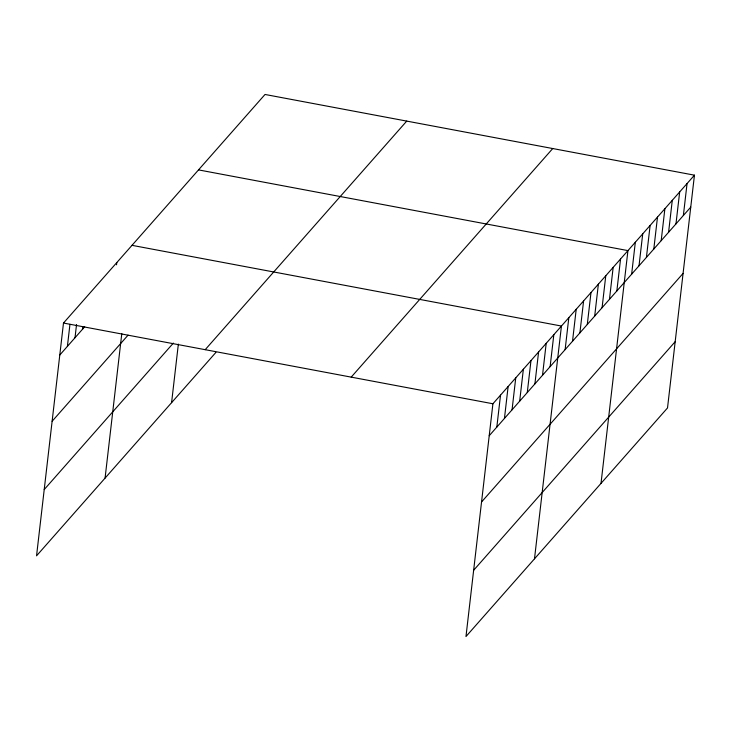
<?xml version="1.0" encoding="UTF-8"?>
<svg xmlns="http://www.w3.org/2000/svg" width="731" height="731" viewBox="0 0 731 731"><rect width="100%" height="100%" fill="white"/><g stroke="black" fill="none" stroke-linecap="round" stroke-linejoin="round"><path stroke-width="1.1" d="M694.45 175.175L492.913 403.768L465.976 636.537L667.513 407.953L694.45 175.175L265.024 94.463L63.487 323.047L36.55 555.825L215.919 352.379M67.398 346.366L69.948 324.336M75.01 337.731L76.545 324.509M82.63 329.096L82.877 326.894M116.521 264.805L116.777 262.603M105.072 478.101L121.794 333.619M171.584 402.671L178.355 344.127M496.824 427.087L500.525 395.133M504.445 418.443L508.136 386.489M512.056 409.808L515.748 377.854M519.668 401.173L523.369 369.219M527.279 392.538L530.98 360.584M534.9 383.903L538.592 351.949M542.512 375.268L546.203 343.314M550.123 366.633L553.824 334.679M534.498 558.813L561.435 326.044L132.009 245.333M565.127 349.619L568.828 317.665M572.519 341.231L576.211 309.277M579.902 332.852L583.603 300.898M587.295 324.473L590.995 292.519M594.687 316.094L598.387 284.14M602.079 307.705L605.771 275.751M609.462 299.326L613.163 267.372M616.854 290.947L620.555 258.993M601.01 483.383L627.938 250.605L198.512 169.894M631.639 274.18L635.33 242.226M639.022 265.801L642.723 233.847M646.414 257.422L650.115 225.468M653.806 249.033L657.498 217.08M661.189 240.654L664.89 208.701M668.582 232.275L672.282 200.321M675.974 223.896L679.675 191.942M683.366 215.508L687.058 183.554M59.787 355.01L84.705 326.748M52.12 421.275L128.035 335.173M44.216 489.551L173.338 343.104M205.192 349.683L406.738 121.099M351.2 377.132L552.737 148.539M489.213 435.722L690.749 207.129M481.546 501.987L683.083 273.403M473.642 570.271L675.188 341.679M63.487 323.047L492.913 403.768"/></g></svg>
